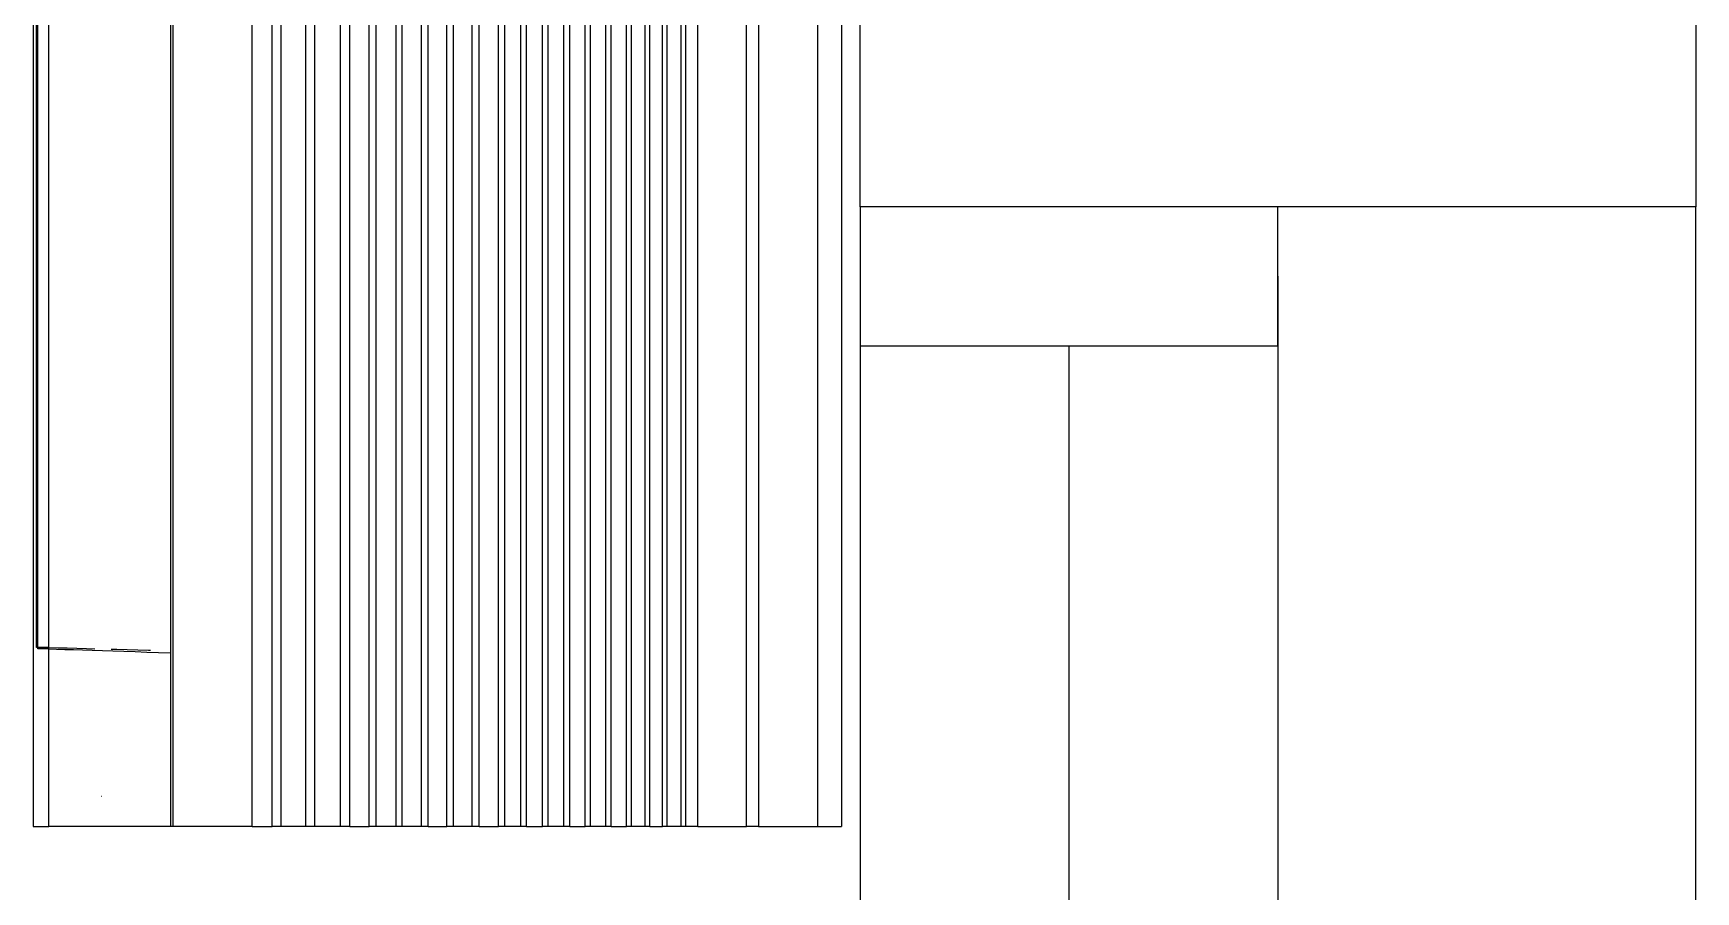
# Model space of a CAD drawing. Header units: inches. Extents: x 16928 to 514628, y -1471 to 241387.
# Drawn here: x 185083 to 185680, y 44269 to 44578 of the extents above; entities that cross this region are included whole.
import ezdxf

# ---------------------------------------------------------------- set-up
doc = ezdxf.new("R2010")
doc.units = ezdxf.units.IN
doc.header["$MEASUREMENT"] = 0
for name, color, linetype in [('Edges', 7, 'Continuous'), ('LW', 2, 'Continuous'), ('WALL', 1, 'Continuous'), ('WIN', 9, 'Continuous')]:
    doc.layers.add(name, color=color, linetype=linetype)

# ---------------------------------------------------------------- blocks, each defined once
blk = doc.blocks.new('air con')
at = {"layer": 'Edges'}
for p, q in [((71.402, 41.898), (152.402, 41.898)), ((152.402, 41.095), (152.402, 41.898)), ((71.402, 41.095), (152.402, 41.095)), ((152.402, 39.122), (152.402, 41.095)), ((71.402, 39.122), (152.402, 39.122)), ((152.402, 39.122), (152.402, 38.724)), ((152.402, 38.724), (71.402, 38.724)), ((152.402, 37.092), (152.402, 38.724)), ((152.402, 37.092), (71.402, 37.092)), ((152.402, 36.701), (71.402, 36.701)), ((152.402, 37.092), (152.402, 36.701)), ((152.402, 36.701), (152.402, 36.542)), ((152.402, 36.542), (71.402, 36.542)), ((152.402, 36.542), (152.402, 36.078)), ((152.402, 36.078), (71.402, 36.078)), ((152.402, 35.914), (71.402, 35.914)), ((152.402, 36.078), (152.402, 35.914)), ((152.402, 35.493), (152.402, 35.914)), ((152.402, 35.493), (71.402, 35.493)), ((152.402, 35.34), (71.402, 35.34)), ((152.402, 35.493), (152.402, 35.34)), ((152.402, 35.34), (152.402, 34.877)), ((152.402, 34.877), (71.402, 34.877)), ((152.402, 34.709), (71.402, 34.709)), ((152.402, 34.877), (152.402, 34.709)), ((152.402, 34.207), (152.402, 34.709)), ((152.402, 34.207), (71.402, 34.207)), ((152.402, 34.022), (71.402, 34.022)), ((152.402, 34.207), (152.402, 34.022)), ((152.402, 34.022), (152.402, 33.51)), ((152.402, 33.51), (71.402, 33.51)), ((152.402, 33.335), (71.402, 33.335)), ((152.402, 33.51), (152.402, 33.335)), ((152.402, 32.826), (152.402, 33.335)), ((152.402, 32.826), (71.402, 32.826)), ((152.402, 32.826), (152.402, 32.625)), ((152.402, 32.625), (71.402, 32.625)), ((152.402, 32.625), (152.402, 32.098)), ((152.402, 32.098), (71.402, 32.098)), ((152.402, 31.911), (71.402, 31.911)), ((152.402, 32.098), (152.402, 31.911)), ((152.402, 31.378), (152.402, 31.911)), ((152.402, 31.378), (71.402, 31.378)), ((152.402, 31.189), (71.402, 31.189)), ((152.402, 31.378), (152.402, 31.189)), ((152.402, 31.189), (152.402, 30.654)), ((152.402, 30.654), (71.402, 30.654)), ((152.402, 30.654), (152.402, 30.439)), ((152.402, 30.439), (71.402, 30.439)), ((152.402, 29.791), (152.402, 30.439)), ((152.402, 29.791), (71.402, 29.791)), ((152.402, 29.562), (71.402, 29.562)), ((152.402, 29.791), (152.402, 29.562)), ((152.402, 29.562), (152.402, 28.935)), ((152.402, 28.935), (71.402, 28.935)), ((152.402, 28.935), (152.402, 28.714)), ((152.402, 28.714), (71.402, 28.714)), ((152.402, 28.092), (152.402, 28.714)), ((152.402, 28.092), (71.402, 28.092)), ((152.402, 27.871), (71.402, 27.871)), ((152.402, 28.092), (152.402, 27.871)), ((152.402, 27.871), (152.402, 27.226)), ((152.402, 27.226), (71.402, 27.226)), ((152.402, 27.226), (152.402, 27.024)), ((152.402, 27.024), (71.402, 27.024)), ((152.402, 27.024), (152.402, 26.349)), ((152.402, 26.349), (71.402, 26.349)), ((152.402, 26.117), (71.402, 26.117)), ((152.402, 26.349), (152.402, 26.117)), ((152.402, 25.469), (152.402, 26.117)), ((152.402, 25.469), (71.402, 25.469)), ((152.402, 25.162), (71.402, 25.162)), ((152.402, 25.469), (152.402, 25.162)), ((152.402, 25.162), (152.402, 24.304)), ((152.402, 24.304), (71.402, 24.304)), ((152.402, 24.002), (71.402, 24.002)), ((152.402, 24.304), (152.402, 24.002)), ((152.402, 24.002), (152.402, 23.184)), ((152.402, 23.184), (71.402, 23.184)), ((152.402, 22.883), (71.402, 22.883)), ((152.402, 23.184), (152.402, 22.883)), ((152.402, 22.213), (152.402, 22.883)), ((152.402, 22.213), (71.402, 22.213)), ((152.402, 22.213), (152.402, 19.568)), ((152.402, 19.568), (71.402, 19.568)), ((152.402, 19.493), (71.402, 19.493)), ((146.588, 19.085), (146.601, 19.493)), ((152.402, 19.568), (152.402, 19.493)), ((152.402, 19.493), (152.402, 15.42)), ((146.575, 18.687), (146.588, 19.085)), ((146.494, 18.035), (146.504, 18.391)), ((146.504, 18.391), (146.514, 18.752)), ((146.514, 18.752), (146.516, 18.813)), ((146.562, 18.299), (146.575, 18.687)), ((146.484, 17.685), (146.494, 18.035)), ((146.538, 17.558), (146.55, 17.923)), ((146.55, 17.923), (146.562, 18.299)), ((146.479, 17.503), (146.484, 17.685)), ((146.527, 17.206), (146.538, 17.558)), ((146.447, 16.349), (146.456, 16.673)), ((146.456, 16.673), (146.464, 16.956)), ((146.505, 16.546), (146.516, 16.869)), ((146.516, 16.869), (146.527, 17.206)), ((151.402, 17.184), (151.402, 17.175)), ((146.438, 16.032), (146.447, 16.349)), ((146.486, 15.948), (146.495, 16.239)), ((146.495, 16.239), (146.505, 16.546)), ((146.421, 15.42), (146.429, 15.722)), ((146.429, 15.722), (146.438, 16.032)), ((146.468, 15.42), (146.477, 15.675)), ((146.477, 15.675), (146.486, 15.948)), ((146.421, 15.42), (76.921, 15.42)), ((146.421, 15.051), (76.921, 15.051)), ((146.421, 15.012), (76.921, 15.012)), ((146.468, 15.42), (146.421, 15.42)), ((146.421, 15.42), (146.421, 15.051)), ((146.468, 15.051), (146.421, 15.051)), ((146.421, 15.051), (146.421, 15.012)), ((152.402, 15.42), (146.468, 15.42)), ((146.468, 15.42), (146.468, 15.051)), ((152.402, 14.898), (152.402, 15.42)), ((71.402, 14.898), (152.402, 14.898))]:
    blk.add_line(p, q, dxfattribs=at)

msp = doc.modelspace()

# ---------------------------------------------------------------- linework, layer by layer
at = {"layer": 'LW'}
msp.add_line((185679.96, 41515.43), (185679.96, 44515.43), dxfattribs=at)
at = {"layer": 'WALL'}
msp.add_line((185379.96, 44515.43), (185379.96, 47515.43), dxfattribs=at)
msp.add_lwpolyline([(185379.96, 44515.43), (185379.96, 44665.43), (185679.96, 44665.43), (185679.96, 44515.43)], close=True, dxfattribs=at)
at = {"layer": 'WIN'}
for p, q in [((185379.96, 44515.43), (185379.96, 41515.43)), ((185529.96, 44490.43), (185529.96, 41540.43)), ((185454.96, 43925.43), (185454.96, 44465.43))]:
    msp.add_line(p, q, dxfattribs=at)
msp.add_lwpolyline([(185529.96, 44465.43), (185529.96, 44515.43), (185379.96, 44515.43), (185379.96, 44465.43)], close=True, dxfattribs=at)

# ---------------------------------------------------------------- block references
at = {"xscale": 10.74849191040555, "yscale": 10.74849191040555, "zscale": 10.74849191040555, "rotation": 270}
msp.add_blockref('air con', (184922.95, 45930.93), dxfattribs=at)

doc.saveas('drawing.dxf')
